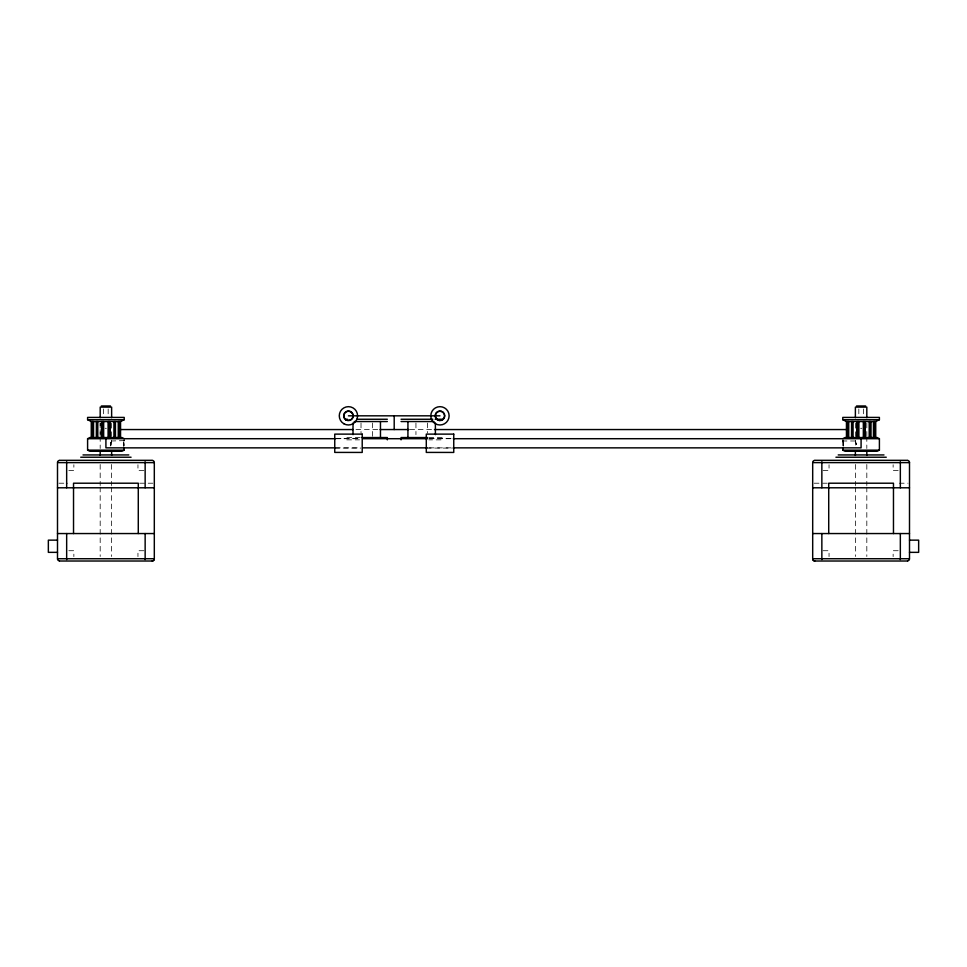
<?xml version="1.0" encoding="UTF-8"?>
<svg xmlns="http://www.w3.org/2000/svg" width="967" height="967" viewBox="0 0 967 967"><rect width="100%" height="100%" fill="white"/><g stroke="black" fill="none" stroke-linecap="round" stroke-linejoin="round"><path stroke-width="0.73" stroke-dasharray="4.83 3.63" d="M100.181 434.352L100.181 423.062M843.2 444.905C843.103 447.431 843.248 441.955 843.2 444.615A3.675 0.786 90 0 0 843.2 443.261M110.48 444.24L111.423 441.339M123.885 442.668L123.873 446.017L124.211 438.704M123.764 441.641L123.583 446.029M843.188 445.171L843.127 446.053M110.492 444.131L110.685 443.031M843.417 445.956L843.236 441.665M110.758 442.826L110.987 442.197M124.211 440.614L111.628 440.988M105.101 428.296L106.406 428.296M860.594 428.296L861.899 428.296M355.965 429.553L378.617 429.553M409.79 429.553L434.449 429.553M360.159 437.555L346.15 437.555L346.15 439.852L359.543 439.852M428.865 437.555L442.257 437.555L442.257 439.852L428.865 439.852M336.19 438.474L360.764 438.474M429.179 438.474L452.302 438.474M335.489 438.704L359.651 438.704M429.13 438.704L451.782 438.704M855.372 440.988L843.091 440.988L842.789 438.704M335.489 447.854L359.651 447.854M429.13 447.854L451.782 447.854M334.751 448.084L360.764 448.084M426.29 448.084L452.302 448.084M68.814 470.627L73.855 470.627L73.867 464.74M143.914 470.627L137.955 470.627L137.955 464.74M823.086 470.627L829.045 470.627L829.045 464.74M898.186 470.627L893.145 470.627L893.133 464.74M58.963 483.21L67.702 483.21M139.744 483.21L152.846 483.21M814.154 483.21L827.256 483.21M899.298 483.21L908.037 483.21M68.814 550.719L73.855 550.719L73.867 556.605M143.914 550.719L137.955 550.719L137.955 556.605M823.086 550.719L829.045 550.719L829.045 556.605M898.186 550.719L893.145 550.719L893.133 556.605M855.602 441.387L856.508 444.663L856.315 443.043M842.801 440.65L843.176 443.539A3.699 0.774 -90 0 1 843.176 446.089M842.91 441.23L843.176 443.49M110.504 444.856L110.746 446.017L110.48 444.615M866.819 423.062L866.819 435.791M866.819 436.564L866.819 448.47M866.819 464.462L866.819 485.579M866.819 487.09L866.819 556.496M863.362 408.956L863.362 416.39M858.829 408.956L858.829 416.39M855.372 423.316L855.372 446.355M855.372 464.462L855.372 485.579M855.372 487.09L855.372 556.496M427.39 423.002L427.39 433.192M415.943 423.002L415.943 434.642M372.464 423.002L372.464 437.555M361.017 423.002L361.017 433.192M111.628 423.316L111.628 446.355M111.628 464.462L111.628 485.579M111.628 487.09L111.628 556.496M108.171 408.956L108.171 416.39M103.638 408.956L103.638 416.39M100.181 423.316L100.181 435.791M100.181 436.564L100.181 448.47M100.181 464.462L100.181 485.579M100.181 487.09L100.181 556.496M842.873 440.843A3.856 0.701 89.6 0 1 843.224 440.65M123.764 444.663A3.675 0.786 -90 0 1 123.8 443.261M123.776 440.65A3.856 0.701 -89.6 0 1 124.127 440.843M123.824 446.089A3.699 0.774 90 0 1 123.752 443.623"/><path stroke-width="1.45" d="M843.091 447.854L842.789 450.151L845.073 451.287L877.117 451.287L879.402 450.151L879.402 438.704L877.117 437.555L845.073 437.555L842.789 438.704M120.549 421.539L124.199 419.714L124.211 417.418L87.598 417.418L87.598 419.714L91.273 421.539L120.549 421.539L120.549 437.555M123.909 447.854L124.211 450.151L121.927 451.287L89.883 451.287L87.598 450.151L87.598 438.704L89.883 437.555L121.927 437.555L124.211 438.704M875.727 421.539L879.39 419.714L879.402 417.418L842.789 417.418L842.789 419.714L846.451 421.539L875.727 421.539L875.727 437.555M101.354 405.983L110.456 405.983M856.544 405.983L865.646 405.983M348.434 415.822L439.973 415.822M346.15 419.255L347.443 419.255M356.871 419.255L387.332 419.255M401.063 419.255L432.793 419.255M435.15 419.255L439.743 419.255M440.396 419.255L442.257 419.255M87.598 419.714L124.211 419.714M842.789 419.714L879.402 419.714M354.248 421.539L387.332 421.539M401.063 421.539L434.002 421.539M120.537 429.553L352.943 429.553M380.104 429.553L408.787 429.553M434.449 429.553L846.451 429.553M361.948 437.555L387.332 437.555L387.332 439.852M427.462 437.555L401.063 437.555L401.063 439.852M87.598 438.704L335.489 438.704M362.673 438.704L427.619 438.704M453.293 438.704L879.402 438.704M335.489 447.854L105.911 447.854L105.911 438.716M362.673 447.854L427.619 447.854M453.293 447.854L861.089 447.854L861.089 438.716M87.598 450.151L124.211 450.151M842.789 450.151L879.402 450.151M83.017 454.937L128.792 454.937M838.208 454.937L883.983 454.937M80.732 457.234L131.077 457.234M835.923 457.234L886.268 457.234M59.797 460.328L152.012 460.328M814.988 460.328L907.203 460.328M57.5 487.791L154.309 487.791M812.691 487.791L909.5 487.791M57.5 533.554L154.309 533.554M812.691 533.554L909.5 533.554M57.5 540.142L48.35 540.142L48.35 552.35L57.5 552.35M909.5 540.142L918.65 540.142L918.65 552.35L909.5 552.35M59.797 561.017L152.012 561.017M814.988 561.017L907.203 561.017M900.337 462.613L900.337 487.791M900.337 533.554L900.337 558.733M893.472 533.554L893.472 483.21L828.719 483.21L828.719 533.554M875.268 421.539L875.268 437.555M874.494 421.539L874.494 437.555M874.265 421.539L874.265 437.555M874.071 421.539L874.071 437.555M873.455 421.539L873.455 437.555M869.841 421.539L869.841 437.555M869.2 421.539L869.2 437.555M866.819 417.684L866.819 407.119L855.396 407.119L855.372 417.684M866.819 450.876L866.819 455.409M865.151 421.539L865.151 437.555M864.824 421.539L864.824 437.555M863.869 421.539L863.869 437.555M863.338 421.539L863.338 437.555M858.853 421.539L858.853 437.555M858.321 421.539L858.321 437.555M857.366 421.539L857.366 437.555M857.04 421.539L857.04 437.555M855.372 450.876L855.372 455.409M852.991 421.539L852.991 437.555M852.35 421.539L852.35 437.555M851.589 421.539L851.528 437.555M848.736 421.539L848.736 437.555M848.119 421.539L848.119 437.555M847.926 421.539L847.926 437.555M847.696 421.539L847.696 437.555M846.923 421.539L846.923 437.555M846.451 421.539L846.451 437.555M821.853 462.613L821.853 487.791M821.853 533.554L821.853 558.733M435.392 423.002L435.392 434.642M407.929 421.539L407.929 437.555M394.198 415.822L394.198 429.553M380.466 421.539L380.466 437.555M353.015 423.002L353.015 434.642M145.147 462.613L145.147 487.791M145.147 533.554L145.147 558.733M138.281 533.554L138.281 483.21L73.528 483.21L73.528 533.554M120.077 421.539L120.077 437.555M119.304 421.539L119.304 437.555M119.074 421.539L119.074 437.555M118.881 421.539L118.881 437.555M118.264 421.539L118.264 437.555M115.411 421.539L115.472 437.555M114.65 421.539L114.65 437.555M114.009 421.539L114.009 437.555M111.628 417.684L111.628 407.119L100.205 407.119L100.181 417.684M111.628 450.876L111.628 455.409M109.96 421.539L109.96 437.555M109.634 421.539L109.634 437.555M108.679 421.539L108.679 437.555M108.147 421.539L108.147 437.555M103.662 421.539L103.662 437.555M103.131 421.539L103.131 437.555M102.176 421.539L102.176 437.555M101.849 421.539L101.849 437.555M100.181 450.876L100.181 455.409M97.8 421.539L97.8 437.555M97.159 421.539L97.159 437.555M96.398 421.539L96.337 437.555M93.545 421.539L93.545 437.555M92.929 421.539L92.929 437.555M92.735 421.539L92.735 437.555M92.506 421.539L92.506 437.555M91.732 421.539L91.732 437.555M91.273 421.539L91.273 437.555M66.663 462.613L66.663 487.791M66.663 533.554L66.663 558.733M909.5 559.107A2.393 2.212 -90 0 1 907.578 560.945M900.35 559.107A2.393 0.919 -90 0 1 900.289 559.567M821.902 559.567A2.393 0.919 -90 0 1 821.841 559.107M907.578 460.401A2.393 2.212 -90 0 1 909.5 462.238M900.289 461.791A2.393 0.919 -90 0 1 900.35 462.238M821.841 462.238A2.393 0.919 90 0 1 821.902 461.791M812.691 462.238A2.393 2.212 -90 0 1 814.613 460.401M57.5 462.238A2.393 2.212 -90 0 1 59.422 460.401M66.65 462.238A2.393 0.919 -90 0 1 66.711 461.791M145.098 461.791A2.393 0.919 90 0 1 145.159 462.238M152.387 460.401A2.393 2.212 -90 0 1 154.309 462.238M59.422 560.945A2.393 2.212 -90 0 1 57.5 559.107M66.711 559.567A2.393 0.919 -90 0 1 66.65 559.107M145.159 559.107A2.393 0.919 -90 0 1 145.098 559.567M362.214 434.123L334.751 434.123L334.751 452.411L362.214 452.435L362.214 434.147M453.753 434.123L426.29 434.123L426.29 452.411L453.753 452.435L453.753 434.147M154.309 462.613L57.5 462.613L57.5 558.733L154.309 558.733L154.309 462.613M909.5 462.613L812.691 462.613L812.691 558.733L909.5 558.733L909.5 462.613M870.663 437.555L870.663 421.539L870.602 437.555M345.872 419.605A4.581 4.581 0 0 0 353.003 416.148A4.581 4.581 0 0 0 346.428 411.7A4.581 4.581 0 0 0 345.872 419.605M437.688 419.787A4.581 4.581 0 0 0 444.554 415.822A4.581 4.581 0 0 0 437.688 411.857A4.581 4.581 0 0 0 437.688 419.787M435.392 423.751A9.15 9.15 0 0 0 449.123 415.822A9.15 9.15 0 0 0 435.392 407.893A9.15 9.15 0 0 0 435.392 423.751M437.567 419.98A4.811 4.811 0 0 0 444.772 415.822A4.811 4.811 0 0 0 437.567 411.652A4.811 4.811 0 0 0 437.567 419.98M343.853 423.751A9.15 9.15 0 0 0 357.585 415.822A9.15 9.15 0 0 0 343.853 407.893A9.15 9.15 0 0 0 343.853 423.751M346.029 419.98A4.811 4.811 0 0 0 353.233 415.822A4.811 4.811 0 0 0 346.029 411.652A4.811 4.811 0 0 0 346.029 419.98M812.691 559.107A2.393 2.212 90 0 0 814.613 560.945A2.393 2.212 -90 0 1 812.691 559.107M152.387 560.945A2.393 2.212 90 0 0 154.309 559.107A2.393 2.212 -90 0 1 152.387 560.945"/></g></svg>
